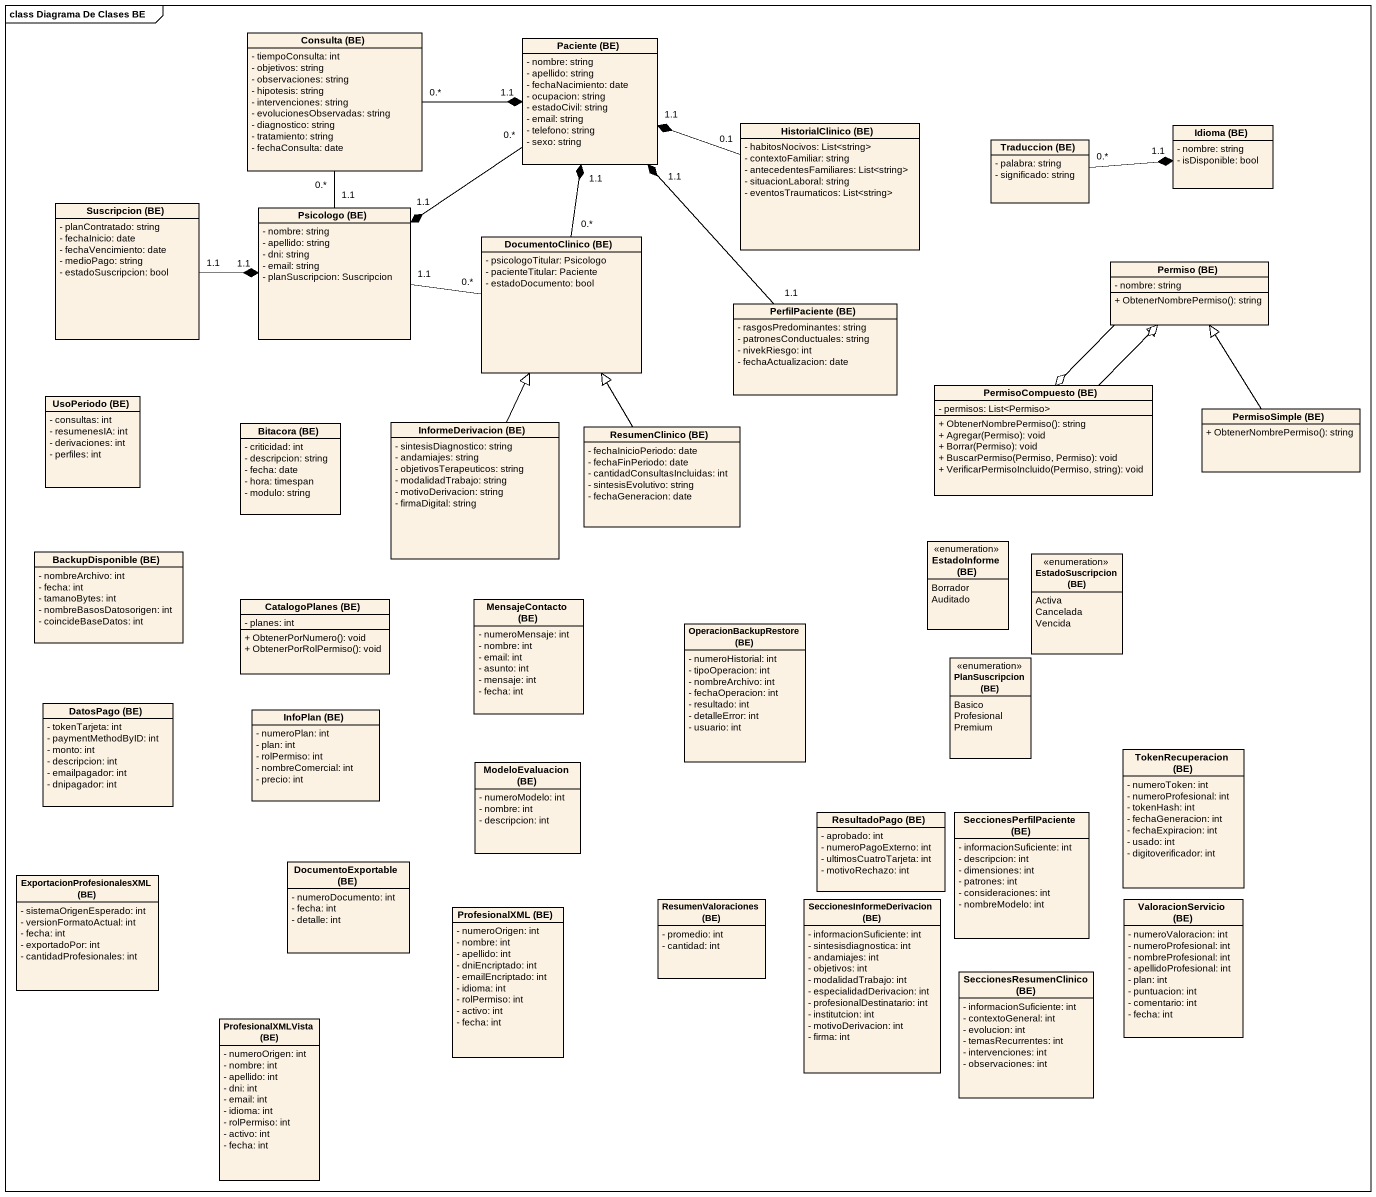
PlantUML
@startuml
mainframe class Diagrama De Clases BE
hide circle
hide empty members
skinparam classAttributeIconSize 0
class "Consulta (BE)" as Consulta_BE {
  - tiempoConsulta: int
  - objetivos: string
  - observaciones: string
  - hipotesis: string
  - intervenciones: string
  - evolucionesObservadas: string
  - diagnostico: string
  - tratamiento: string
  - fechaConsulta: date
}
class "Paciente (BE)" as Paciente_BE {
  - nombre: string
  - apellido: string
  - fechaNacimiento: date
  - ocupacion: string
  - estadoCivil: string
  - email: string
  - telefono: string
  - sexo: string
}
class "HistorialClinico (BE)" as HistorialClinico_BE {
  - habitosNocivos: List<string>
  - contextoFamiliar: string
  - antecedentesFamiliares: List<string>
  - situacionLaboral: string
  - eventosTraumaticos: List<string>
}
class "Traduccion (BE)" as Traduccion_BE {
  - palabra: string
  - significado: string
}
class "Idioma (BE)" as Idioma_BE {
  - nombre: string
  - isDisponible: bool
}
class "Suscripcion (BE)" as Suscripcion_BE {
  - planContratado: string
  - fechaInicio: date
  - fechaVencimiento: date
  - medioPago: string
  - estadoSuscripcion: bool
}
class "Psicologo (BE)" as Psicologo_BE {
  - nombre: string
  - apellido: string
  - dni: string
  - email: string
  - planSuscripcion: Suscripcion
}
class "DocumentoClinico (BE)" as DocumentoClinico_BE {
  - psicologoTitular: Psicologo
  - pacienteTitular: Paciente
  - estadoDocumento: bool
}
class "Permiso (BE)" as Permiso_BE {
  - nombre: string
  + ObtenerNombrePermiso(): string
}
class "PerfilPaciente (BE)" as PerfilPaciente_BE {
  - rasgosPredominantes: string
  - patronesConductuales: string
  - nivekRiesgo: int
  - fechaActualizacion: date
}
class "UsoPeriodo (BE)" as UsoPeriodo_BE {
  - consultas: int
  - resumenesIA: int
  - derivaciones: int
  - perfiles: int
}
class "PermisoCompuesto (BE)" as PermisoCompuesto_BE {
  - permisos: List<Permiso>
  + ObtenerNombrePermiso(): string
  + Agregar(Permiso): void
  + Borrar(Permiso): void
  + BuscarPermiso(Permiso, Permiso): void
  + VerificarPermisoIncluido(Permiso, string): void
}
class "Bitacora (BE)" as Bitacora_BE {
  - criticidad: int
  - descripcion: string
  - fecha: date
  - hora: timespan
  - modulo: string
}
class "InformeDerivacion (BE)" as InformeDerivacion_BE {
  - sintesisDiagnostico: string
  - andamiajes: string
  - objetivosTerapeuticos: string
  - modalidadTrabajo: string
  - motivoDerivacion: string
  - firmaDigital: string
}
class "ResumenClinico (BE)" as ResumenClinico_BE {
  - fechaInicioPeriodo: date
  - fechaFinPeriodo: date
  - cantidadConsultasIncluidas: int
  - sintesisEvolutivo: string
  - fechaGeneracion: date
}
class "PermisoSimple (BE)" as PermisoSimple_BE {
  + ObtenerNombrePermiso(): string
}
class "BackupDisponible (BE)" as BackupDisponible_BE {
  - nombreArchivo: int
  - fecha: int
  - tamanoBytes: int
  - nombreBasosDatosorigen: int
  - coincideBaseDatos: int
}
enum "EstadoInforme (BE)" as EstadoInforme_BE {
  Borrador
  Auditado
}
enum "EstadoSuscripcion (BE)" as EstadoSuscripcion_BE {
  Activa
  Cancelada
  Vencida
}
class "CatalogoPlanes (BE)" as CatalogoPlanes_BE {
  - planes: int
  + ObtenerPorNumero(): void
  + ObtenerPorRolPermiso(): void
}
class "MensajeContacto (BE)" as MensajeContacto_BE {
  - numeroMensaje: int
  - nombre: int
  - email: int
  - asunto: int
  - mensaje: int
  - fecha: int
}
class "OperacionBackupRestore (BE)" as OperacionBackupRestore_BE {
  - numeroHistorial: int
  - tipoOperacion: int
  - nombreArchivo: int
  - fechaOperacion: int
  - resultado: int
  - detalleError: int
  - usuario: int
}
enum "PlanSuscripcion (BE)" as PlanSuscripcion_BE {
  Basico
  Profesional
  Premium
}
class "DatosPago (BE)" as DatosPago_BE {
  - tokenTarjeta: int
  - paymentMethodByID: int
  - monto: int
  - descripcion: int
  - emailpagador: int
  - dnipagador: int
}
class "InfoPlan (BE)" as InfoPlan_BE {
  - numeroPlan: int
  - plan: int
  - rolPermiso: int
  - nombreComercial: int
  - precio: int
}
class "ModeloEvaluacion (BE)" as ModeloEvaluacion_BE {
  - numeroModelo: int
  - nombre: int
  - descripcion: int
}
class "TokenRecuperacion (BE)" as TokenRecuperacion_BE {
  - numeroToken: int
  - numeroProfesional: int
  - tokenHash: int
  - fechaGeneracion: int
  - fechaExpiracion: int
  - usado: int
  - digitoverificador: int
}
class "ResultadoPago (BE)" as ResultadoPago_BE {
  - aprobado: int
  - numeroPagoExterno: int
  - ultimosCuatroTarjeta: int
  - motivoRechazo: int
}
class "SeccionesPerfilPaciente (BE)" as SeccionesPerfilPaciente_BE {
  - informacionSuficiente: int
  - descripcion: int
  - dimensiones: int
  - patrones: int
  - consideraciones: int
  - nombreModelo: int
}
class "ExportacionProfesionalesXML (BE)" as ExportacionProfesionalesXML {
  - sistemaOrigenEsperado: int
  - versionFormatoActual: int
  - fecha: int
  - exportadoPor: int
  - cantidadProfesionales: int
}
class "DocumentoExportable (BE)" as DocumentoExportable_BE {
  - numeroDocumento: int
  - fecha: int
  - detalle: int
}
class "ProfesionalXML (BE)" as ProfesionalXML_BE {
  - numeroOrigen: int
  - nombre: int
  - apellido: int
  - dniEncriptado: int
  - emailEncriptado: int
  - idioma: int
  - rolPermiso: int
  - activo: int
  - fecha: int
}
class "ResumenValoraciones (BE)" as ResumenValoraciones_BE {
  - promedio: int
  - cantidad: int
}
class "SeccionesInformeDerivacion (BE)" as SeccionesInformeDerivacion {
  - informacionSuficiente: int
  - sintesisdiagnostica: int
  - andamiajes: int
  - objetivos: int
  - modalidadTrabajo: int
  - especialidadDerivacion: int
  - profesionalDestinatario: int
  - institutcion: int
  - motivoDerivacion: int
  - firma: int
}
class "ValoracionServicio (BE)" as ValoracionServicio_BE {
  - numeroValoracion: int
  - numeroProfesional: int
  - nombreProfesional: int
  - apellidoProfesional: int
  - plan: int
  - puntuacion: int
  - comentario: int
  - fecha: int
}
class "SeccionesResumenClinico (BE)" as SeccionesResumenClinico_BE {
  - informacionSuficiente: int
  - contextoGeneral: int
  - evolucion: int
  - temasRecurrentes: int
  - intervenciones: int
  - observaciones: int
}
class "ProfesionalXMLVista (BE)" as ProfesionalXMLVista_BE {
  - numeroOrigen: int
  - nombre: int
  - apellido: int
  - dni: int
  - email: int
  - idioma: int
  - rolPermiso: int
  - activo: int
  - fecha: int
}
Consulta_BE "0.*" -right-* "1.1" Paciente_BE
Paciente_BE "0.*" --* "1.1" Psicologo_BE
HistorialClinico_BE "0.1" -left-* "1.1" Paciente_BE
Traduccion_BE "0.*" -right-* "1.1" Idioma_BE
Suscripcion_BE "1.1" -right-* "1.1" Psicologo_BE
Psicologo_BE "1.1" -up- "0.*" Consulta_BE
Psicologo_BE "1.1" -right- "0.*" DocumentoClinico_BE
DocumentoClinico_BE "0.*" -up-* "1.1" Paciente_BE
Permiso_BE --o PermisoCompuesto_BE
PerfilPaciente_BE "1.1" -up-* "1.1" Paciente_BE
PermisoCompuesto_BE -up-|> Permiso_BE
PermisoCompuesto_BE -up-o Permiso_BE
InformeDerivacion_BE -up-|> DocumentoClinico_BE
ResumenClinico_BE -up-|> DocumentoClinico_BE
PermisoSimple_BE -up-|> Permiso_BE
@enduml
